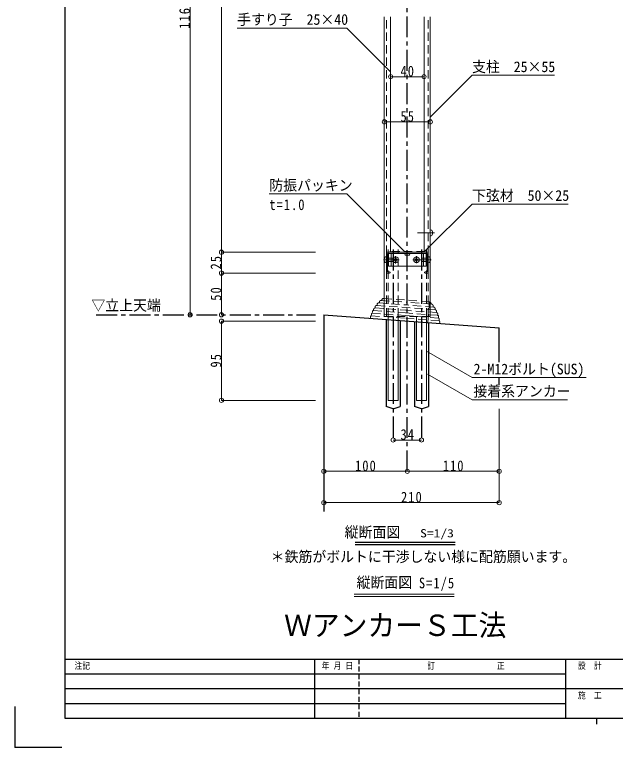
# Model space of a CAD drawing. Units: millimetres at full size, sheet at 1:5, with parts at other scales. Extents: x -1050 to 1050, y -742 to 742.
# Drawn here: x -1050 to -331, y -742 to 135 of the extents above; entities that cross this region are included whole.
import ezdxf
from ezdxf.enums import TextEntityAlignment as Align

# ---------------------------------------------------------------- set-up
doc = ezdxf.new("R2010")
doc.units = ezdxf.units.MM
doc.header["$LTSCALE"] = 5
for name, pattern in [('CHAIN1', [8, 5, -1, 1, -1]), ('DASHED1', [1.8, 1.2, -0.6]), ('DASHED2', [3, 2, -1])]:
    doc.linetypes.add(name, pattern=pattern)
for name, color, linetype in [('0-0_通り芯', 7, 'CHAIN1'), ('0-1_躯体', 134, 'Continuous'), ('1-4_印刷位置ライン', 7, 'Continuous'), ('1-5_図枠1_1', 7, 'Continuous')]:
    doc.layers.add(name, color=color, linetype=linetype)
for name, color, linetype, lineweight in [('0-3_寸法', 54, 'Continuous', 20), ('0-4_手摺部材', 92, 'Continuous', 20), ('0-5_手すり子', 12, 'Continuous', 20), ('0-8_その他', 11, 'DASHED2', 20), ('0-9_文字', 3, 'Continuous', 20), ('0-A_支柱', 6, 'Continuous', 20), ('0-B_足元', 4, 'Continuous', 20)]:
    doc.layers.add(name, color=color, linetype=linetype, lineweight=lineweight)
doc.styles.add('ＭＳ ゴシック', font='')
doc.styles.add('ＭＳ 明朝', font='')
doc.styles.get('ＭＳ ゴシック').set_extended_font_data('MS Gothic')
doc.styles.get('ＭＳ 明朝').set_extended_font_data('MS Mincho')

# ---------------------------------------------------------------- blocks, each defined once
blk = doc.blocks.new('dimension_origin')
at = {"color": 0, "linetype": 'Continuous', "lineweight": -2}
blk.add_circle((0, 0), 1.25, dxfattribs=at)

msp = doc.modelspace()

# ---------------------------------------------------------------- linework, layer by layer
at = {"layer": '0-0_通り芯'}
for p, q in [((-580, -411.793), (-580, 509.682)), ((-597, -146.115), (-597, -374.293)), ((-563, -146.115), (-563, -374.293)), ((-952.5, -224.293), (-690, -224.293))]:
    msp.add_line(p, q, dxfattribs=at)
at = {"layer": '0-0_通り芯', "linetype": 'Continuous'}
for p, q in [((-522.578, -496.891), (-642.331, -496.891)), ((-522.578, -499.891), (-642.331, -499.891))]:
    msp.add_line(p, q, dxfattribs=at)
at = {"layer": '0-1_躯体'}
for p, q in [((-680, -224.293), (-470, -240.065)), ((-680, -224.293), (-680, -460.079)), ((-605.5, -229.888), (-605.5, -334.298)), ((-588.5, -231.165), (-588.5, -334.298)), ((-571.5, -232.442), (-571.5, -334.298)), ((-554.5, -233.719), (-554.5, -334.298)), ((-470, -281.058), (-470, -240.065)), ((-470, -308.098), (-470, -300.357)), ((-597, -336.803), (-605.5, -334.298)), ((-597, -336.803), (-588.5, -334.298)), ((-563, -336.803), (-571.5, -334.298)), ((-563, -336.803), (-554.5, -334.298))]:
    msp.add_line(p, q, dxfattribs=at)
at = {"layer": '0-3_寸法'}
for p, q in [((-840, 495), (-840, -224.276)), ((-802.5, 470), (-802.5, -149.276)), ((-600, 61.043), (-560, 61.043)), ((-607.5, 6.877), (-552.5, 6.877)), ((-690, -149.276), (-802.5, -149.276)), ((-802.5, -149.276), (-802.5, -174.276)), ((-690, -174.276), (-802.5, -174.276)), ((-802.5, -174.276), (-802.5, -224.276)), ((-802.5, -231.803), (-690, -231.803)), ((-802.5, -231.803), (-802.5, -326.803)), ((-690, -326.803), (-802.5, -326.803)), ((-470, -336.813), (-470, -449.293)), ((-470, -336.813), (-470, -449.293)), ((-597, -374.293), (-563, -374.293)), ((-680, -411.793), (-580, -411.793)), ((-680, -411.793), (-580, -411.793)), ((-580, -411.793), (-470, -411.793)), ((-580, -411.793), (-470, -411.793)), ((-680, -449.293), (-470, -449.293)), ((-680, -449.293), (-470, -449.293))]:
    msp.add_line(p, q, dxfattribs=at)
at = {"layer": '0-4_手摺部材'}
for p, q in [((-606.692, -156.332), (-606.992, -156.332)), ((-605, -173.776), (-605, -149.776)), ((-604.5, -149.276), (-555.5, -149.276)), ((-603.6, -150.676), (-603.6, -172.876)), ((-556.4, -150.676), (-603.6, -150.676)), ((-599.5, -150.832), (-599.5, -165.832)), ((-596, -157.232), (-596, -158.232)), ((-595.5, -157.832), (-596, -157.832)), ((-593.5, -156.332), (-593.5, -156.832)), ((-592, -157.832), (-592.5, -157.832)), ((-582.908, -151.73), (-583, -150.676)), ((-577, -150.676), (-583, -150.676)), ((-577.092, -151.73), (-577, -150.676)), ((-571, -157.832), (-571, -158.832)), ((-570.5, -157.832), (-571, -157.832)), ((-568.5, -156.332), (-568.5, -156.832)), ((-567, -157.832), (-567.5, -157.832)), ((-560.5, -150.832), (-560.5, -165.832)), ((-556.4, -172.876), (-556.4, -150.676)), ((-555, -149.776), (-555, -173.776)), ((-553.308, -156.332), (-553.008, -156.332)), ((-606.992, -160.332), (-606.692, -160.332)), ((-595.5, -158.832), (-596, -158.832)), ((-594.5, -159.832), (-594.5, -160.332)), ((-593.5, -160.332), (-594.5, -160.332)), ((-593.5, -159.832), (-593.5, -160.332)), ((-570.5, -158.832), (-571, -158.832)), ((-569.5, -159.832), (-569.5, -160.332)), ((-568.5, -160.332), (-569.5, -160.332)), ((-568.5, -159.832), (-568.5, -160.332)), ((-553.008, -160.332), (-553.308, -160.332)), ((-601.2, -174.276), (-604.5, -174.276)), ((-603.6, -172.876), (-601.2, -172.876)), ((-558.8, -172.876), (-556.4, -172.876)), ((-555.5, -174.276), (-558.8, -174.276))]:
    msp.add_line(p, q, dxfattribs=at)
at = {"layer": '0-4_手摺部材', "linetype": 'DASHED2'}
for p, q in [((-606.119, -154.93), (-605, -154.832)), ((-553.881, -154.93), (-555, -154.832)), ((-606.119, -161.734), (-605, -161.832)), ((-553.881, -161.734), (-555, -161.832))]:
    msp.add_line(p, q, dxfattribs=at)
at = {"layer": '0-4_手摺部材', "linetype": 'CHAIN1'}
for p, q in [((-594, -154.081), (-594, -162.765)), ((-569, -153.912), (-569, -162.519)), ((-608.6, -158.332), (-592, -158.332)), ((-589.616, -158.332), (-598.665, -158.332)), ((-564.375, -158.332), (-573.364, -158.332)), ((-551.4, -158.332), (-568, -158.332))]:
    msp.add_line(p, q, dxfattribs=at)
at = {"layer": '0-4_手摺部材'}
for points in [[(-603.6, -160.332), (-597.192, -160.332), (-597.192, -156.332), (-603.6, -156.332)], [(-602.5, -150.832), (-557.5, -150.832), (-557.5, -165.832)], [(-602.5, -150.832), (-602.5, -165.832), (-557.5, -165.832)], [(-593.5, -156.332), (-594.5, -156.332), (-594.5, -156.832)], [(-592, -157.832), (-592, -158.832), (-592.5, -158.832)], [(-568.5, -156.332), (-569.5, -156.332), (-569.5, -156.832)], [(-567, -157.832), (-567, -158.832), (-567.5, -158.832)], [(-556.4, -160.332), (-562.808, -160.332), (-562.808, -156.332), (-556.4, -156.332)]]:
    msp.add_lwpolyline(points, dxfattribs=at)
for centre in [(-594, -158.332), (-569, -158.332)]:
    msp.add_circle(centre, 3.5, dxfattribs=at)
at = {"layer": '0-4_手摺部材', "linetype": 'DASHED2'}
for centre, radius, start, end in [((-598.6, -158.332), 9, 164.11915, 195.88085), ((-606.006, -156.225), 1.3, 95, 164.11915), ((-553.994, -156.225), 1.3, 15.88085, 85), ((-561.4, -158.332), 9, 344.11915, 15.88085), ((-606.006, -160.439), 1.3, 195.88085, 265), ((-553.994, -160.439), 1.3, 275, 344.11915)]:
    msp.add_arc(centre, radius, start, end, dxfattribs=at)
at = {"layer": '0-4_手摺部材'}
for centre, radius, start, end in [((-604.5, -149.776), 0.5, 90, 180), ((-595.5, -156.832), 1, 270, 0.00001), ((-592.5, -156.832), 1, 180, 270), ((-581.812, -151.634), 1.1, 185, 254.7751), ((-580, -144.976), 8, 254.7751, 285.2249), ((-578.188, -151.634), 1.1, 285.2249, 355), ((-570.5, -156.832), 1, 270, 0.00001), ((-567.5, -156.832), 1, 180, 270), ((-555.5, -149.776), 0.5, 0, 90), ((-595.5, -159.832), 1, 359.99999, 90), ((-592.5, -159.832), 1, 90, 180), ((-570.5, -159.832), 1, 359.99999, 90), ((-567.5, -159.832), 1, 90, 180), ((-604.5, -173.776), 0.5, 180, 270), ((-601.2, -173.576), 0.7, 270, 90), ((-558.8, -173.576), 0.7, 90, 270), ((-555.5, -173.776), 0.5, 270, 360)]:
    msp.add_arc(centre, radius, start, end, dxfattribs=at)
at = {"layer": '0-5_手すり子'}
for p, q in [((-600, 132.854), (-600, -149.276)), ((-560, -149.276), (-560, 132.854))]:
    msp.add_line(p, q, dxfattribs=at)
at = {"layer": '0-8_その他'}
msp.add_lwpolyline([(-601, -148.276), (-601, -149.276), (-559, -149.276), (-559, -148.276)], close=True, dxfattribs=at)
at = {"layer": '0-9_文字'}
for p, q in [((-524.014, -558.793), (-643.767, -558.793)), ((-524.014, -561.793), (-643.767, -561.793))]:
    msp.add_line(p, q, dxfattribs=at)
for points in [[(-600, 66.839), (-652.5, 119.339), (-783.75, 119.339)], [(-552.5, 12.677), (-502.5, 62.677), (-403.75, 62.677)], [(-583.525, -148.276), (-652.5, -79.301), (-745.163, -79.301)], [(-560.207, -149.276), (-502.5, -91.569), (-387.5, -91.569)], [(-557, -268.025), (-502.5, -299.49), (-365.712, -299.49)], [(-555.77, -295.254), (-502.5, -326.009), (-388.431, -326.009)]]:
    msp.add_lwpolyline(points, dxfattribs=at)
at = {"layer": '0-A_支柱'}
for p, q in [((-607.5, -226.115), (-607.5, 132.854)), ((-552.5, 132.854), (-552.5, -226.115))]:
    msp.add_line(p, q, dxfattribs=at)
at = {"layer": '0-A_支柱', "linetype": 'DASHED2'}
msp.add_line((-607.5, -226.115), (-552.5, -226.115), dxfattribs=at)
at = {"layer": '0-B_足元', "linetype": 'DASHED2'}
for p, q in [((-605, -226.115), (-605, 132.854)), ((-555, -226.115), (-555, 132.854)), ((-603, -226.115), (-603, -146.115)), ((-591, -226.115), (-591, -146.115)), ((-557, -226.115), (-557, -146.115)), ((-569, -162.519), (-569, -153.912)), ((-614.195, -209.981), (-581.313, -212.451)), ((-613.343, -208.841), (-613.433, -210.039)), ((-611.378, -206.983), (-581.074, -209.26)), ((-610.446, -206.452), (-610.491, -207.05)), ((-608.302, -204.607), (-580.879, -206.667)), ((-550.769, -211.536), (-581.074, -209.26)), ((-553.456, -208.727), (-580.879, -206.667)), ((-555.329, -233.657), (-553.456, -208.727)), ((-620.296, -217.707), (-620.402, -219.115)), ((-620.402, -219.115), (-582.03, -221.997)), ((-618.461, -214.78), (-618.558, -216.071)), ((-618.558, -216.071), (-581.793, -218.833)), ((-616.515, -213.012), (-581.553, -215.638)), ((-616.169, -211.831), (-616.259, -213.031)), ((-545.028, -221.594), (-581.793, -218.833)), ((-546.591, -218.264), (-581.553, -215.638)), ((-548.432, -214.92), (-581.313, -212.451)), ((-551.612, -210.871), (-551.657, -211.469)), ((-549.104, -213.667), (-549.194, -214.864)), ((-546.756, -217.045), (-546.846, -218.245)), ((-623.991, -226.567), (-624.135, -228.488)), ((-622.98, -223.318), (-623.133, -225.355)), ((-623.133, -225.355), (-582.512, -228.406)), ((-621.79, -220.587), (-621.914, -222.239)), ((-621.914, -222.237), (-582.272, -225.215)), ((-542.631, -228.192), (-582.272, -225.215)), ((-543.659, -224.879), (-582.03, -221.997)), ((-544.931, -220.303), (-545.028, -221.594)), ((-543.553, -223.472), (-543.659, -224.879)), ((-542.507, -226.543), (-542.631, -228.194)), ((-541.89, -231.457), (-582.512, -228.406)), ((-541.737, -229.42), (-541.89, -231.457)), ((-541.224, -232.784), (-541.368, -234.705))]:
    msp.add_line(p, q, dxfattribs=at)
at = {"layer": '0-B_足元'}
for p, q in [((-551.381, -122.713), (-552.5, -122.615)), ((-552.5, -122.615), (-552.5, -129.615)), ((-551.381, -129.517), (-552.5, -129.615)), ((-603, -326.803), (-603, -226.115)), ((-591, -226.115), (-591, -326.803)), ((-569, -326.803), (-569, -226.115)), ((-557, -226.115), (-557, -326.803)), ((-591, -326.803), (-603, -326.803)), ((-557, -326.803), (-569, -326.803))]:
    msp.add_line(p, q, dxfattribs=at)
at = {"layer": '0-B_足元', "linetype": 'CHAIN1'}
msp.add_line((-547.28, -126.115), (-567.895, -126.115), dxfattribs=at)
at = {"layer": '0-B_足元'}
for centre, radius, start, end in [((-551.494, -124.008), 1.3, 15.88085, 85), ((-551.494, -128.222), 1.3, 275, 344.11915), ((-558.9, -126.115), 9, 344.11915, 15.88085)]:
    msp.add_arc(centre, radius, start, end, dxfattribs=at)
at = {"layer": '0-B_足元', "linetype": 'DASHED2'}
for centre, radius, start, end in [((-614.218, -211.935), 1.954, 82.27508, 176.95963), ((-611.305, -209.038), 2.047, 82.26575, 174.50072), ((-608.451, -206.602), 2, 85.7044, 175.7044), ((-553.606, -210.721), 2, 355.7044, 85.7044), ((-620.309, -220.592), 1.48, 93.57985, 179.81661), ((-618.635, -217.73), 1.661, 87.32716, 179.19503), ((-616.601, -214.872), 1.862, 87.34915, 177.1434), ((-551.148, -213.556), 2.047, 356.90809, 89.14306), ((-548.701, -216.856), 1.954, 354.44918, 89.13373), ((-546.784, -220.117), 1.862, 354.26541, 84.05966), ((-622.541, -226.684), 1.455, 114.04065, 175.41496), ((-621.774, -223.441), 1.212, 96.62542, 174.16583), ((-545.199, -223.246), 1.661, 352.21378, 84.08165), ((-543.971, -226.326), 1.48, 351.5922, 77.82896), ((-542.949, -229.362), 1.212, 357.24298, 74.78339), ((-542.675, -232.682), 1.455, 355.99384, 57.36815)]:
    msp.add_arc(centre, radius, start, end, dxfattribs=at)
at = {"layer": '1-4_印刷位置ライン'}
for p in [(-1050, -693.374), (-993.722, -742.5)]:
    msp.add_line(p, (-1050, -742.5), dxfattribs=at)
at = {"layer": '1-5_図枠1_1'}
for p, q in [((-990, -636.793), (990, -636.793)), ((-691.162, -636.793), (-691.162, -707.5)), ((-390.657, -636.793), (-390.657, -707.5)), ((-990, -654.47), (-390.657, -654.47)), ((-990, -672.146), (-37.121, -672.146)), ((-990, -689.823), (-390.657, -689.823)), ((-353.535, -707.5), (-353.535, -714.571))]:
    msp.add_line(p, q, dxfattribs=at)
at = {"layer": '1-5_図枠1_1', "linetype": 'DASHED1'}
msp.add_line((-638.131, -636.793), (-638.131, -707.5), dxfattribs=at)
msp.add_line((-638.131, -636.793), (-638.131, -707.5), dxfattribs=at)
at = {"layer": '1-5_図枠1_1'}
msp.add_lwpolyline([(-990, 682.5), (-990, -707.5), (990, -707.5)], dxfattribs=at)

# ---------------------------------------------------------------- block references
at = {"layer": '0-3_寸法', "xscale": 2, "yscale": 2}
for p, rotation in [((-600, 61.043), 180), ((-607.5, 6.877), 180), ((-802.5, -149.276), 270), ((-802.5, -149.276), 90), ((-802.5, -174.276), 270), ((-802.5, -174.276), 90), ((-840, -224.276), 270), ((-802.5, -224.276), 270), ((-802.5, -231.803), 90), ((-802.5, -326.803), 270), ((-597, -374.293), 180), ((-680, -411.793), 180), ((-680, -411.793), 180), ((-580, -411.793), 180), ((-580, -411.793), 180), ((-680, -449.293), 180), ((-680, -449.293), 180)]:
    msp.add_blockref('dimension_origin', p, dxfattribs=dict(at, rotation=rotation))
for p in [(-560, 61.043), (-552.5, 6.877), (-563, -374.293), (-580, -411.793), (-580, -411.793), (-470, -411.793), (-470, -411.793), (-470, -449.293), (-470, -449.293)]:
    msp.add_blockref('dimension_origin', p, dxfattribs=at)

# ---------------------------------------------------------------- texts
at = {"layer": '0-0_通り芯', "style": 'ＭＳ 明朝', "width": 1.2}
msp.add_text('S=1/3', height=9.897, dxfattribs=at).set_placement((-564.661, -493.891), align=Align.BOTTOM_LEFT)
at = {"layer": '0-3_寸法', "char_height": 12.83, "attachment_point": 7, "rotation": 90, "style": 'ＭＳ ゴシック'}
for s, insert in [('\\T1.17;\\W0.85;1160', (-840, 118.487)), ('\\T1.17;\\W0.85;25', (-802.5, -169.901)), ('\\T1.17;\\W0.85;50', (-802.5, -207.401)), ('\\T1.17;\\W0.85;95', (-802.5, -287.428))]:
    msp.add_mtext(s, dxfattribs=dict(at, insert=insert))
at = {"layer": '0-3_寸法', "char_height": 12.83, "attachment_point": 7, "style": 'ＭＳ ゴシック'}
for s, insert in [('\\T1.17;\\W0.85;40', (-588.125, 61.043)), ('\\T1.17;\\W0.85;55', (-588.125, 6.877)), ('\\T1.17;\\W0.85;34', (-588.125, -374.293)), ('\\T1.17;\\W0.85;100', (-642.5, -411.793)), ('\\T1.17;\\W0.85;100', (-642.5, -411.793)), ('\\T1.17;\\W0.85;110', (-537.5, -411.793)), ('\\T1.17;\\W0.85;110', (-537.5, -411.793)), ('\\T1.17;\\W0.85;210', (-587.5, -449.293)), ('\\T1.17;\\W0.85;210', (-587.5, -449.293))]:
    msp.add_mtext(s, dxfattribs=dict(at, insert=insert))
at = {"layer": '0-9_文字', "style": 'ＭＳ ゴシック', "width": 0.95}
for s, height, p in [('手すり子\u300025×40', 12.83, (-783.75, 119.339)), ('支柱\u300025×55', 12.83, (-502.5, 62.677)), ('防振パッキン', 12.83, (-745.163, -79.301)), ('下弦材\u300050×25', 12.83, (-502.5, -91.569)), ('▽立上天端', 12.83, (-958.163, -223.127)), ('2-M12ボルト(SUS)', 12.83, (-500.712, -299.49)), ('接着系アンカー', 12.83, (-500.931, -326.009)), ('縦断面図', 12.83, (-655.015, -494.891)), ('＊鉄筋がボルトに干渉しない様に配筋願います。', 12.83, (-743.55, -524.293)), ('縦断面図', 12.83, (-640.701, -555.106)), ('ＷアンカーＳ工法', 25.66, (-727.5, -616.793))]:
    msp.add_text(s, height=height, dxfattribs=at).set_placement(p, align=Align.BOTTOM_LEFT)
at = {"layer": '0-9_文字', "char_height": 12.83, "attachment_point": 7, "style": 'ＭＳ ゴシック'}
for s, insert in [('\\T1.17;\\W0.85;t=1.0', (-745.163, -98.948)), ('\\T1.17;\\W0.85;S=1/5', (-566.097, -555.106))]:
    msp.add_mtext(s, dxfattribs=dict(at, insert=insert))
at = {"layer": '1-5_図枠1_1', "style": 'ＭＳ 明朝', "width": 0.85}
for s, p in [('注記', (-978.418, -650.934)), ('年 月 日', (-682.419, -650.934)), ('訂               正', (-556.108, -650.934)), ('  設  計', (-385.607, -650.934)), ('  施  工', (-385.607, -686.288))]:
    msp.add_text(s, height=7.776, dxfattribs=at).set_placement(p, align=Align.BOTTOM_LEFT)

doc.saveas('drawing.dxf')
